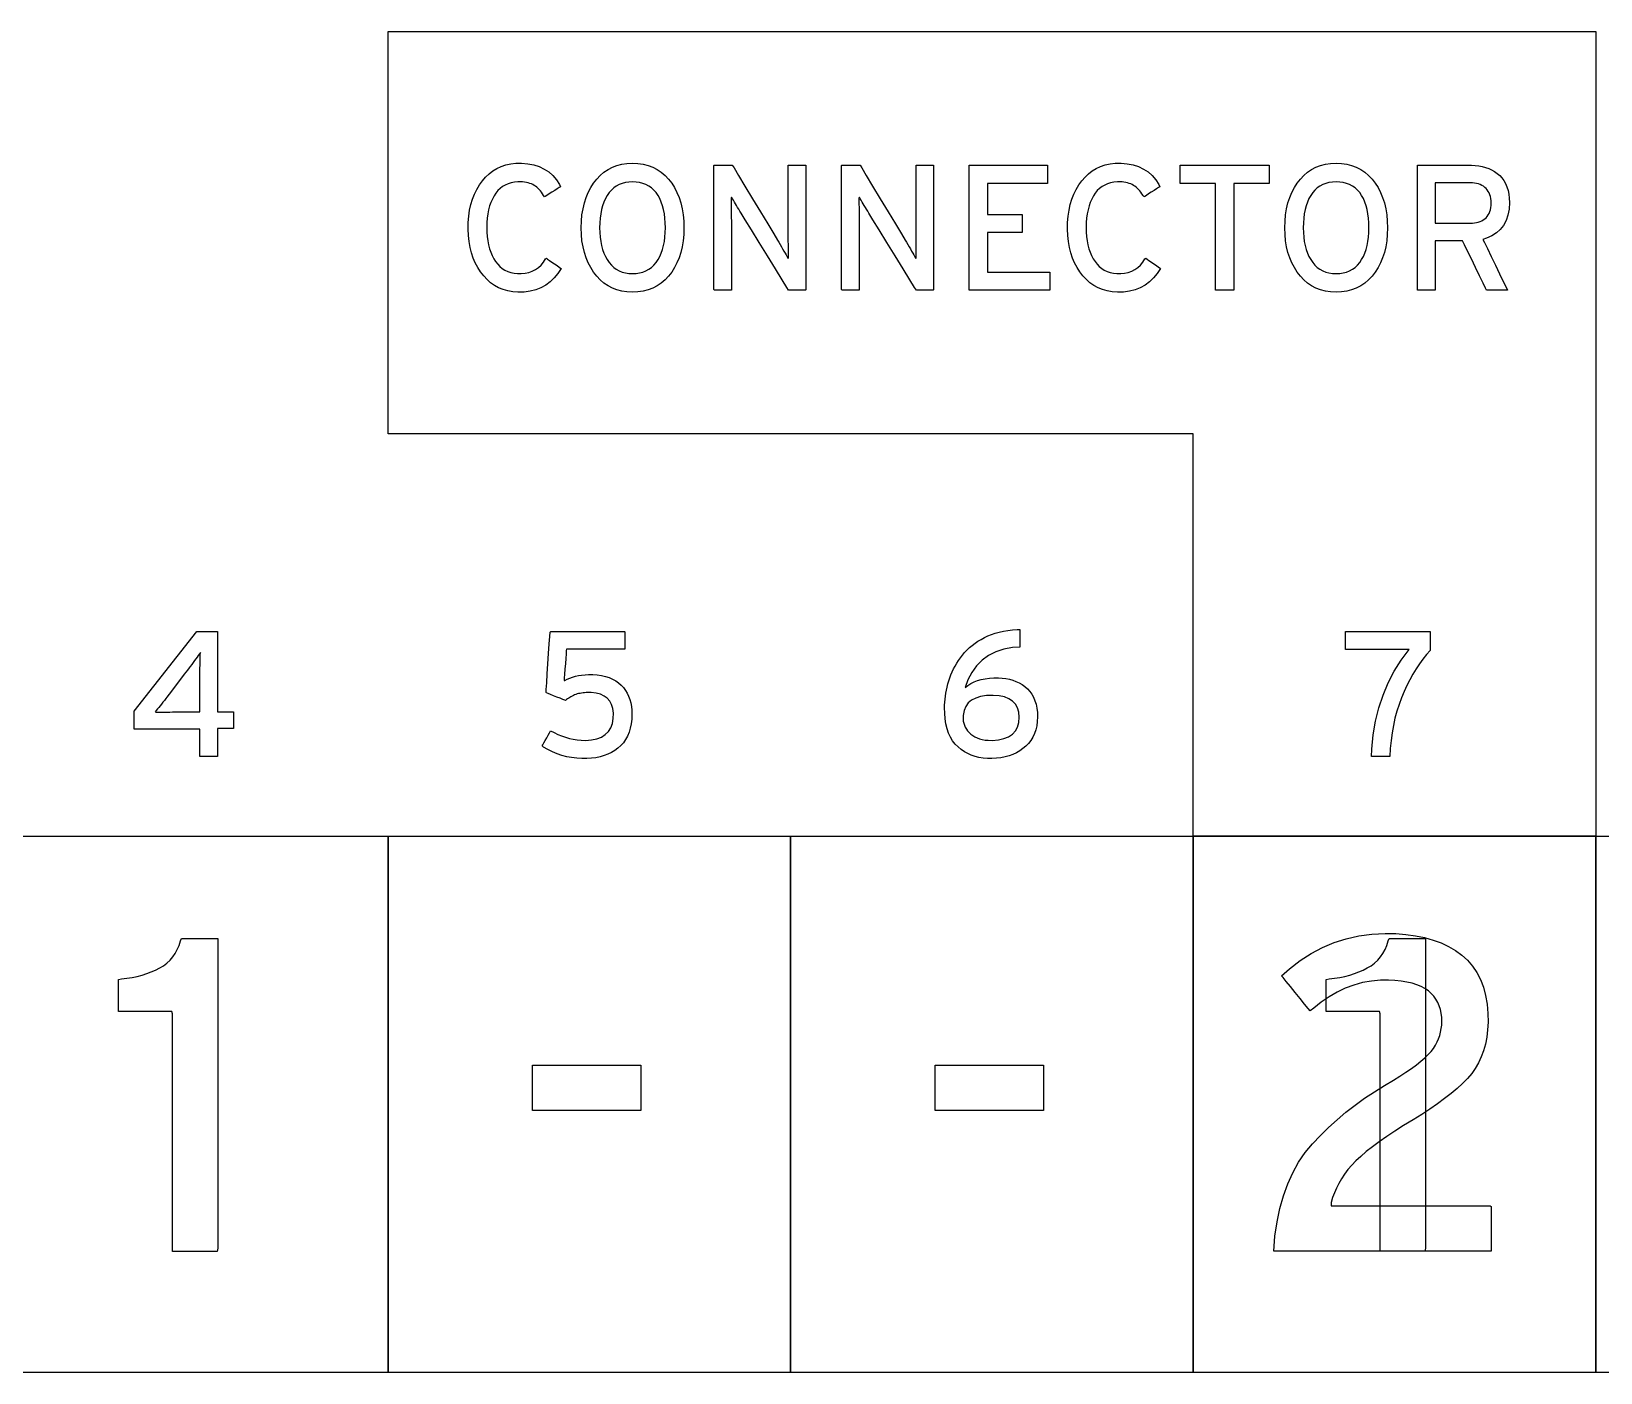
# Model space of a CAD drawing. Extents: x 1 to 47.7, y 0.2 to 35.
# Drawn here: x 4.643 to 7.932, y 30.5 to 33.312 of the extents above; entities that cross this region are included whole.
import ezdxf

# ---------------------------------------------------------------- set-up
doc = ezdxf.new("R2010")
doc.units = 0
doc.header["$MEASUREMENT"] = 0
for name, color, linetype in [('1_1__SCREW_TERMINAL_BLOCK_', 7, 'CONTINUOUS'), ('1_2__CONNECTORIZED_RELAY__', 7, 'CONTINUOUS'), ('7_0_____DWG', 7, 'CONTINUOUS')]:
    doc.layers.add(name, color=color, linetype=linetype)

msp = doc.modelspace()

# ---------------------------------------------------------------- linework, layer by layer
at = {"layer": '1_1__SCREW_TERMINAL_BLOCK_'}
msp.add_lwpolyline([(7.4693, 30.7544), (7.4693, 30.7736), (7.4693, 30.8248), (7.4693, 30.8981), (7.4693, 30.9838), (7.4693, 31.0718), (7.4693, 31.1525), (7.4693, 31.216), (7.4693, 31.2524), (7.4682, 31.2575), (7.46, 31.2575), (7.4458, 31.2575), (7.4277, 31.2575), (7.408, 31.2575), (7.3888, 31.2575), (7.3724, 31.2575), (7.3609, 31.2575), (7.3566, 31.2575), (7.3566, 31.2601), (7.3566, 31.2669), (7.3566, 31.2768), (7.3566, 31.2883), (7.3566, 31.3002), (7.3566, 31.3111), (7.3566, 31.3196), (7.3566, 31.3245), (7.3624, 31.3257), (7.3738, 31.327), (7.3849, 31.3287), (7.3955, 31.3309), (7.4057, 31.3336), (7.4155, 31.3367), (7.425, 31.3402), (7.434, 31.3441), (7.4426, 31.3486), (7.4506, 31.3533), (7.4579, 31.3587), (7.4644, 31.3648), (7.4702, 31.3716), (7.4753, 31.379), (7.4797, 31.3871), (7.4833, 31.3959), (7.4863, 31.4054), (7.4882, 31.4104), (7.4938, 31.4104), (7.5035, 31.4104), (7.5159, 31.4104), (7.5293, 31.4104), (7.5424, 31.4104), (7.5537, 31.4104), (7.5615, 31.4104), (7.5644, 31.4104), (7.5644, 31.3853), (7.5644, 31.3185), (7.5644, 31.2229), (7.5644, 31.1113), (7.5644, 30.9965), (7.5644, 30.8912), (7.5644, 30.8085), (7.5644, 30.7609), (7.5635, 30.7544), (7.5566, 30.7544), (7.5446, 30.7544), (7.5293, 30.7544), (7.5127, 30.7544), (7.4965, 30.7544), (7.4826, 30.7544), (7.4729, 30.7544)], close=True, dxfattribs=at)
at = {"layer": '1_2__CONNECTORIZED_RELAY__'}
msp.add_lwpolyline([(7.2464, 30.7546), (7.2491, 30.786), (7.2534, 30.8159), (7.2593, 30.8441), (7.2667, 30.8708), (7.2758, 30.8958), (7.2865, 30.9192), (7.2987, 30.941), (7.3126, 30.9613), (7.328, 30.9798), (7.3445, 30.9973), (7.3616, 31.0142), (7.3794, 31.0304), (7.3979, 31.0461), (7.4171, 31.061), (7.4369, 31.0754), (7.4575, 31.0891), (7.4787, 31.1022), (7.4972, 31.1131), (7.5109, 31.1216), (7.5235, 31.1298), (7.535, 31.1378), (7.5455, 31.1455), (7.5548, 31.1529), (7.563, 31.16), (7.5702, 31.1669), (7.5763, 31.1735), (7.5811, 31.18), (7.5852, 31.1866), (7.5888, 31.1933), (7.5918, 31.2002), (7.5943, 31.2071), (7.5962, 31.2142), (7.5976, 31.2214), (7.5985, 31.2287), (7.5988, 31.2362), (7.5986, 31.245), (7.5976, 31.2535), (7.5959, 31.2616), (7.5935, 31.2692), (7.5903, 31.2764), (7.5865, 31.2831), (7.5819, 31.2893), (7.5766, 31.2951), (7.5706, 31.3004), (7.5635, 31.3053), (7.5554, 31.3097), (7.5463, 31.3134), (7.5363, 31.3166), (7.5253, 31.3191), (7.5134, 31.321), (7.5005, 31.3223), (7.4867, 31.323), (7.4704, 31.3229), (7.4512, 31.3212), (7.4325, 31.3178), (7.4143, 31.3128), (7.3965, 31.3062), (7.3793, 31.2981), (7.3625, 31.2883), (7.3462, 31.2769), (7.3304, 31.2639), (7.3228, 31.2584), (7.3185, 31.2638), (7.3111, 31.2729), (7.3017, 31.2844), (7.2914, 31.297), (7.2813, 31.3095), (7.2725, 31.3203), (7.266, 31.3283), (7.2629, 31.3321), (7.2794, 31.347), (7.3016, 31.364), (7.3246, 31.3788), (7.3484, 31.3914), (7.3731, 31.4017), (7.3985, 31.4099), (7.4249, 31.4158), (7.452, 31.4196), (7.48, 31.4211), (7.5023, 31.4205), (7.5235, 31.4188), (7.5437, 31.416), (7.5626, 31.4121), (7.5805, 31.4071), (7.5972, 31.401), (7.6128, 31.3937), (7.6273, 31.3853), (7.6406, 31.3757), (7.6526, 31.3646), (7.6631, 31.3523), (7.6721, 31.3388), (7.6797, 31.3241), (7.6859, 31.3082), (7.6905, 31.2911), (7.6937, 31.2728), (7.6955, 31.2533), (7.6957, 31.2346), (7.6948, 31.2186), (7.6929, 31.2033), (7.6901, 31.1888), (7.6863, 31.175), (7.6815, 31.1619), (7.6757, 31.1496), (7.669, 31.138), (7.6614, 31.1272), (7.6524, 31.1169), (7.6422, 31.1065), (7.6308, 31.096), (7.6183, 31.0853), (7.6046, 31.0746), (7.5898, 31.0637), (7.5738, 31.0526), (7.5567, 31.0414), (7.5384, 31.0301), (7.5188, 31.0182), (7.5004, 31.0065), (7.4834, 30.9951), (7.4677, 30.9842), (7.4534, 30.9736), (7.4405, 30.9634), (7.429, 30.9535), (7.4188, 30.944), (7.41, 30.9349), (7.4021, 30.9256), (7.395, 30.9162), (7.3886, 30.9066), (7.3829, 30.8969), (7.3779, 30.8871), (7.3736, 30.8771), (7.37, 30.8669), (7.3672, 30.8567), (7.3671, 30.8497), (7.3866, 30.8497), (7.4244, 30.8497), (7.4744, 30.8497), (7.5308, 30.8497), (7.5874, 30.8497), (7.6385, 30.8497), (7.6779, 30.8497), (7.6998, 30.8497), (7.7023, 30.8486), (7.7023, 30.8418), (7.7023, 30.8302), (7.7023, 30.8155), (7.7023, 30.7994), (7.7023, 30.7836), (7.7023, 30.7698), (7.7023, 30.7596), (7.7023, 30.7548), (7.6922, 30.7546), (7.6537, 30.7546), (7.5942, 30.7546), (7.5216, 30.7546), (7.4441, 30.7546), (7.3697, 30.7546), (7.3066, 30.7546), (7.2628, 30.7546)], close=True, dxfattribs=at)
at = {"layer": '7_0_____DWG'}
for points in [[(7.0776, 32.4687), (5.39, 32.4687), (5.39, 33.3125), (7.9214, 33.3125), (7.9214, 31.625), (7.0776, 31.625), (7.0776, 32.4687)], [(6.6082, 32.7695), (6.6082, 33.0319), (6.772, 33.0319), (6.772, 32.9938), (6.6463, 32.9938), (6.6463, 32.9286), (6.7193, 32.9286), (6.7193, 32.8906), (6.6463, 32.8906), (6.6463, 32.8076), (6.7775, 32.8076), (6.7775, 32.7695), (6.6082, 32.7695)], [(7.1626, 32.9935), (7.1626, 32.7695), (7.1246, 32.7695), (7.1246, 32.9935), (7.0504, 32.9935), (7.0504, 33.0319), (7.2369, 33.0319), (7.2369, 32.9935), (7.1626, 32.9935)], [(5.0326, 31.8508), (5.0326, 31.7918), (4.9957, 31.7918), (4.9957, 31.8495), (4.8581, 31.8495), (4.8581, 31.887), (4.9891, 32.0542), (5.0326, 32.0542), (5.0326, 31.8854), (5.0663, 31.8854), (5.0663, 31.8508), (5.0326, 31.8508)], [(5.3901, 30.5), (4.5463, 30.5), (4.5463, 31.625), (5.3901, 31.625), (5.3901, 30.5)], [(6.2338, 30.5), (5.3901, 30.5), (5.3901, 31.625), (6.2338, 31.625), (6.2338, 30.5)], [(7.0776, 30.5), (6.2338, 30.5), (6.2338, 31.625), (7.0776, 31.625), (7.0776, 30.5)], [(7.9213, 30.5), (7.0776, 30.5), (7.0776, 31.625), (7.9213, 31.625), (7.9213, 30.5)], [(8.7651, 30.5), (7.9213, 30.5), (7.9213, 31.625), (8.7651, 31.625), (8.7651, 30.5)], [(5.6932, 31.0496), (5.6932, 31.1448), (5.9202, 31.1448), (5.9202, 31.0496), (5.6932, 31.0496)], [(6.537, 31.0498), (6.537, 31.1449), (6.7639, 31.1449), (6.7639, 31.0498), (6.537, 31.0498)]]:
    msp.add_lwpolyline(points, dxfattribs=at)
for points in [[(5.7529, 32.8155), (5.7461, 32.8048), (5.7384, 32.7954), (5.7299, 32.7873), (5.7206, 32.7805), (5.7104, 32.7749), (5.6995, 32.7706), (5.6878, 32.7676), (5.6752, 32.7658), (5.6624, 32.7654), (5.6514, 32.7663), (5.641, 32.7682), (5.6312, 32.7711), (5.6219, 32.7749), (5.6132, 32.7796), (5.605, 32.7854), (5.5975, 32.792), (5.5905, 32.7997), (5.5839, 32.8081), (5.578, 32.8171), (5.5729, 32.8268), (5.5685, 32.837), (5.5649, 32.848), (5.562, 32.8595), (5.5599, 32.8717), (5.5586, 32.8845), (5.5579, 32.898), (5.5582, 32.9117), (5.5593, 32.9248), (5.5611, 32.9373), (5.5637, 32.9492), (5.567, 32.9604), (5.5711, 32.971), (5.5759, 32.981), (5.5815, 32.9904), (5.5878, 32.9991), (5.5946, 33.007), (5.6019, 33.014), (5.6099, 33.02), (5.6183, 33.025), (5.6274, 33.0291), (5.637, 33.0323), (5.6472, 33.0345), (5.658, 33.0358), (5.6701, 33.036), (5.6833, 33.0349), (5.6957, 33.0325), (5.707, 33.0288), (5.7174, 33.0239), (5.7269, 33.0177), (5.7354, 33.0102), (5.7429, 33.0015), (5.7495, 32.9915), (5.7514, 32.9868), (5.7489, 32.9852), (5.7447, 32.9825), (5.7394, 32.9791), (5.7336, 32.9754), (5.728, 32.9718), (5.7232, 32.9686), (5.7197, 32.9664), (5.7182, 32.9654), (5.7162, 32.9685), (5.714, 32.9719), (5.7117, 32.9751), (5.7093, 32.9781), (5.7069, 32.9808), (5.7045, 32.9833), (5.7019, 32.9857), (5.6993, 32.9878), (5.6966, 32.9896), (5.6937, 32.9912), (5.6905, 32.9926), (5.6872, 32.9938), (5.6837, 32.9949), (5.6801, 32.9957), (5.6762, 32.9963), (5.6722, 32.9967), (5.668, 32.9969), (5.6624, 32.9969), (5.6551, 32.9962), (5.6483, 32.9949), (5.6419, 32.9929), (5.6359, 32.9903), (5.6303, 32.987), (5.6252, 32.9831), (5.6204, 32.9785), (5.6162, 32.9733), (5.6122, 32.9674), (5.6087, 32.9609), (5.6056, 32.9539), (5.603, 32.9465), (5.6009, 32.9385), (5.5992, 32.93), (5.5981, 32.921), (5.5973, 32.9115), (5.5971, 32.9015), (5.5973, 32.8915), (5.5979, 32.8821), (5.5991, 32.8731), (5.6007, 32.8646), (5.6027, 32.8567), (5.6053, 32.8492), (5.6083, 32.8422), (5.6117, 32.8357), (5.6156, 32.8297), (5.6199, 32.8241), (5.6245, 32.8192), (5.6296, 32.8151), (5.6351, 32.8116), (5.641, 32.8088), (5.6474, 32.8067), (5.6542, 32.8053), (5.6614, 32.8046), (5.6694, 32.8046), (5.6777, 32.8054), (5.6853, 32.8071), (5.6925, 32.8096), (5.6991, 32.8131), (5.7052, 32.8173), (5.7107, 32.8225), (5.7157, 32.8285), (5.7202, 32.8353), (5.722, 32.8369), (5.7246, 32.8351), (5.7287, 32.8322), (5.7337, 32.8287), (5.7391, 32.825), (5.7443, 32.8214), (5.7487, 32.8184), (5.7518, 32.8163)], [(6.0101, 32.9008), (6.0097, 32.8868), (6.0084, 32.8735), (6.0064, 32.8609), (6.0036, 32.849), (6, 32.8377), (5.9957, 32.8271), (5.9906, 32.8172), (5.9847, 32.8079), (5.9779, 32.7993), (5.9706, 32.7915), (5.9626, 32.7847), (5.954, 32.779), (5.9448, 32.7742), (5.9351, 32.7705), (5.9248, 32.7677), (5.9138, 32.766), (5.9023, 32.7653), (5.8909, 32.766), (5.8801, 32.7677), (5.8698, 32.7705), (5.8602, 32.7742), (5.8512, 32.779), (5.8427, 32.7847), (5.8349, 32.7915), (5.8277, 32.7993), (5.821, 32.8079), (5.8149, 32.8172), (5.8097, 32.8271), (5.8052, 32.8377), (5.8015, 32.849), (5.7987, 32.8609), (5.7966, 32.8735), (5.7953, 32.8868), (5.7949, 32.9008), (5.7953, 32.9148), (5.7966, 32.9281), (5.7987, 32.9407), (5.8015, 32.9527), (5.8052, 32.9641), (5.8097, 32.9748), (5.8149, 32.9848), (5.821, 32.9941), (5.8277, 33.0028), (5.8349, 33.0104), (5.8427, 33.0171), (5.8512, 33.0228), (5.8602, 33.0274), (5.8698, 33.0311), (5.8801, 33.0338), (5.8909, 33.0354), (5.9023, 33.0361), (5.9138, 33.0354), (5.9248, 33.0338), (5.9351, 33.0311), (5.9448, 33.0274), (5.954, 33.0228), (5.9626, 33.0171), (5.9706, 33.0104), (5.9779, 33.0028), (5.9847, 32.9941), (5.9906, 32.9848), (5.9957, 32.9748), (6, 32.9641), (6.0036, 32.9527), (6.0064, 32.9407), (6.0084, 32.9281), (6.0097, 32.9148)], [(6.2297, 32.7695), (6.226, 32.7755), (6.2161, 32.7915), (6.2019, 32.8146), (6.1853, 32.8417), (6.1679, 32.8699), (6.1518, 32.8961), (6.1386, 32.9175), (6.1303, 32.931), (6.1277, 32.9353), (6.1252, 32.9394), (6.1228, 32.9434), (6.1205, 32.9473), (6.1183, 32.951), (6.1161, 32.9547), (6.1141, 32.9582), (6.1121, 32.9616), (6.1102, 32.9649), (6.1094, 32.9628), (6.1094, 32.9565), (6.1094, 32.95), (6.1095, 32.9433), (6.1095, 32.9363), (6.1095, 32.9292), (6.1096, 32.9219), (6.1097, 32.9144), (6.1097, 32.9067), (6.1098, 32.9018), (6.1098, 32.8896), (6.1098, 32.8713), (6.1098, 32.8492), (6.1098, 32.8259), (6.1098, 32.8038), (6.1098, 32.7854), (6.1098, 32.7732), (6.1097, 32.7695), (6.108, 32.7695), (6.1042, 32.7695), (6.0988, 32.7695), (6.0926, 32.7695), (6.0863, 32.7695), (6.0806, 32.7695), (6.076, 32.7695), (6.0733, 32.7695), (6.0728, 32.7713), (6.0728, 32.7883), (6.0728, 32.8193), (6.0728, 32.8594), (6.0728, 32.9039), (6.0728, 32.9481), (6.0728, 32.9872), (6.0728, 33.0164), (6.0728, 33.0311), (6.0735, 33.0319), (6.0767, 33.0319), (6.0818, 33.0319), (6.088, 33.0319), (6.0946, 33.0319), (6.101, 33.0319), (6.1064, 33.0319), (6.1102, 33.0319), (6.1116, 33.0319), (6.1152, 33.0261), (6.1246, 33.0105), (6.1381, 32.988), (6.154, 32.9616), (6.1706, 32.9342), (6.186, 32.9087), (6.1985, 32.8879), (6.2064, 32.8748), (6.2091, 32.8703), (6.2119, 32.8654), (6.2146, 32.8607), (6.2172, 32.8562), (6.2197, 32.8518), (6.2221, 32.8476), (6.2244, 32.8436), (6.2265, 32.8398), (6.2285, 32.8361), (6.2293, 32.8382), (6.2292, 32.8447), (6.2292, 32.8514), (6.2291, 32.8582), (6.2291, 32.8653), (6.229, 32.8725), (6.229, 32.88), (6.229, 32.8876), (6.229, 32.8953), (6.229, 32.9002), (6.229, 32.9123), (6.229, 32.9306), (6.229, 32.9526), (6.229, 32.9758), (6.229, 32.9978), (6.229, 33.0161), (6.229, 33.0282), (6.229, 33.0319), (6.2307, 33.0319), (6.2346, 33.0319), (6.2399, 33.0319), (6.2461, 33.0319), (6.2524, 33.0319), (6.2582, 33.0319), (6.2628, 33.0319), (6.2655, 33.0319), (6.2659, 33.0301), (6.2659, 33.0131), (6.2659, 32.9821), (6.2659, 32.942), (6.2659, 32.8975), (6.2659, 32.8533), (6.2659, 32.8142), (6.2659, 32.785), (6.2659, 32.7703), (6.2653, 32.7695), (6.2623, 32.7695), (6.2576, 32.7695), (6.2518, 32.7695), (6.2456, 32.7695), (6.2396, 32.7695), (6.2346, 32.7695), (6.231, 32.7695)], [(6.4974, 32.7695), (6.4937, 32.7755), (6.4838, 32.7915), (6.4696, 32.8146), (6.453, 32.8417), (6.4356, 32.8699), (6.4195, 32.8961), (6.4063, 32.9175), (6.398, 32.931), (6.3954, 32.9353), (6.3929, 32.9394), (6.3905, 32.9434), (6.3882, 32.9473), (6.386, 32.951), (6.3838, 32.9547), (6.3818, 32.9582), (6.3798, 32.9616), (6.3779, 32.9649), (6.3771, 32.9628), (6.3771, 32.9565), (6.3771, 32.95), (6.3772, 32.9433), (6.3772, 32.9363), (6.3772, 32.9292), (6.3773, 32.9219), (6.3774, 32.9144), (6.3774, 32.9067), (6.3775, 32.9018), (6.3775, 32.8896), (6.3775, 32.8713), (6.3775, 32.8492), (6.3775, 32.8259), (6.3775, 32.8038), (6.3775, 32.7854), (6.3775, 32.7732), (6.3774, 32.7695), (6.3757, 32.7695), (6.3719, 32.7695), (6.3665, 32.7695), (6.3603, 32.7695), (6.354, 32.7695), (6.3483, 32.7695), (6.3437, 32.7695), (6.341, 32.7695), (6.3405, 32.7713), (6.3405, 32.7883), (6.3405, 32.8193), (6.3405, 32.8594), (6.3405, 32.9039), (6.3405, 32.9481), (6.3405, 32.9872), (6.3405, 33.0164), (6.3405, 33.0311), (6.3412, 33.0319), (6.3444, 33.0319), (6.3495, 33.0319), (6.3557, 33.0319), (6.3623, 33.0319), (6.3687, 33.0319), (6.3741, 33.0319), (6.3779, 33.0319), (6.3793, 33.0319), (6.3829, 33.0261), (6.3923, 33.0105), (6.4058, 32.988), (6.4217, 32.9616), (6.4383, 32.9342), (6.4537, 32.9087), (6.4662, 32.8879), (6.4741, 32.8748), (6.4768, 32.8703), (6.4796, 32.8654), (6.4823, 32.8607), (6.4849, 32.8562), (6.4874, 32.8518), (6.4898, 32.8476), (6.4921, 32.8436), (6.4942, 32.8398), (6.4962, 32.8361), (6.497, 32.8382), (6.4969, 32.8447), (6.4969, 32.8514), (6.4968, 32.8582), (6.4968, 32.8653), (6.4967, 32.8725), (6.4967, 32.88), (6.4967, 32.8876), (6.4967, 32.8953), (6.4967, 32.9002), (6.4967, 32.9123), (6.4967, 32.9306), (6.4967, 32.9526), (6.4967, 32.9758), (6.4967, 32.9978), (6.4967, 33.0161), (6.4967, 33.0282), (6.4967, 33.0319), (6.4984, 33.0319), (6.5023, 33.0319), (6.5076, 33.0319), (6.5138, 33.0319), (6.5201, 33.0319), (6.5259, 33.0319), (6.5305, 33.0319), (6.5332, 33.0319), (6.5336, 33.0301), (6.5336, 33.0131), (6.5336, 32.9821), (6.5336, 32.942), (6.5336, 32.8975), (6.5336, 32.8533), (6.5336, 32.8142), (6.5336, 32.785), (6.5336, 32.7703), (6.533, 32.7695), (6.53, 32.7695), (6.5253, 32.7695), (6.5195, 32.7695), (6.5133, 32.7695), (6.5073, 32.7695), (6.5023, 32.7695), (6.4987, 32.7695)], [(7.0092, 32.8155), (7.0023, 32.8048), (6.9947, 32.7954), (6.9862, 32.7873), (6.9769, 32.7805), (6.9667, 32.7749), (6.9558, 32.7706), (6.944, 32.7676), (6.9315, 32.7658), (6.9187, 32.7654), (6.9077, 32.7663), (6.8973, 32.7682), (6.8875, 32.7711), (6.8782, 32.7749), (6.8695, 32.7796), (6.8613, 32.7854), (6.8537, 32.792), (6.8467, 32.7997), (6.8402, 32.8081), (6.8343, 32.8171), (6.8292, 32.8268), (6.8248, 32.837), (6.8212, 32.848), (6.8183, 32.8595), (6.8162, 32.8717), (6.8148, 32.8845), (6.8142, 32.898), (6.8145, 32.9117), (6.8156, 32.9248), (6.8174, 32.9373), (6.8199, 32.9492), (6.8233, 32.9604), (6.8273, 32.971), (6.8322, 32.981), (6.8378, 32.9904), (6.8441, 32.9991), (6.8509, 33.007), (6.8582, 33.014), (6.8661, 33.02), (6.8746, 33.025), (6.8837, 33.0291), (6.8933, 33.0323), (6.9035, 33.0345), (6.9142, 33.0358), (6.9264, 33.036), (6.9396, 33.0349), (6.9519, 33.0325), (6.9633, 33.0288), (6.9737, 33.0239), (6.9832, 33.0177), (6.9917, 33.0102), (6.9992, 33.0015), (7.0058, 32.9915), (7.0077, 32.9868), (7.0052, 32.9852), (7.001, 32.9825), (6.9957, 32.9791), (6.9899, 32.9754), (6.9843, 32.9718), (6.9795, 32.9686), (6.976, 32.9664), (6.9744, 32.9654), (6.9725, 32.9685), (6.9703, 32.9719), (6.968, 32.9751), (6.9656, 32.9781), (6.9632, 32.9808), (6.9607, 32.9833), (6.9582, 32.9857), (6.9556, 32.9878), (6.9529, 32.9896), (6.95, 32.9912), (6.9468, 32.9926), (6.9435, 32.9938), (6.94, 32.9949), (6.9364, 32.9957), (6.9325, 32.9963), (6.9285, 32.9967), (6.9243, 32.9969), (6.9187, 32.9969), (6.9114, 32.9962), (6.9046, 32.9949), (6.8982, 32.9929), (6.8922, 32.9903), (6.8866, 32.987), (6.8815, 32.9831), (6.8767, 32.9785), (6.8724, 32.9733), (6.8685, 32.9674), (6.865, 32.9609), (6.8619, 32.9539), (6.8593, 32.9465), (6.8572, 32.9385), (6.8555, 32.93), (6.8543, 32.921), (6.8536, 32.9115), (6.8533, 32.9015), (6.8535, 32.8915), (6.8542, 32.8821), (6.8553, 32.8731), (6.8569, 32.8646), (6.859, 32.8567), (6.8615, 32.8492), (6.8645, 32.8422), (6.868, 32.8357), (6.8719, 32.8297), (6.8761, 32.8241), (6.8808, 32.8192), (6.8859, 32.8151), (6.8914, 32.8116), (6.8973, 32.8088), (6.9037, 32.8067), (6.9105, 32.8053), (6.9177, 32.8046), (6.9257, 32.8046), (6.9339, 32.8054), (6.9416, 32.8071), (6.9488, 32.8096), (6.9554, 32.8131), (6.9615, 32.8173), (6.967, 32.8225), (6.972, 32.8285), (6.9765, 32.8353), (6.9782, 32.8369), (6.9809, 32.8351), (6.985, 32.8322), (6.99, 32.8287), (6.9954, 32.825), (7.0006, 32.8214), (7.005, 32.8184), (7.0081, 32.8163)], [(7.4849, 32.9008), (7.4844, 32.8868), (7.4832, 32.8735), (7.4811, 32.8609), (7.4783, 32.849), (7.4748, 32.8377), (7.4704, 32.8271), (7.4653, 32.8172), (7.4594, 32.8079), (7.4527, 32.7993), (7.4453, 32.7915), (7.4373, 32.7847), (7.4287, 32.779), (7.4196, 32.7742), (7.4098, 32.7705), (7.3995, 32.7677), (7.3886, 32.766), (7.3771, 32.7653), (7.3656, 32.766), (7.3548, 32.7677), (7.3446, 32.7705), (7.3349, 32.7742), (7.3259, 32.779), (7.3175, 32.7847), (7.3096, 32.7915), (7.3024, 32.7993), (7.2957, 32.8079), (7.2897, 32.8172), (7.2844, 32.8271), (7.2799, 32.8377), (7.2763, 32.849), (7.2734, 32.8609), (7.2713, 32.8735), (7.2701, 32.8868), (7.2696, 32.9008), (7.2701, 32.9148), (7.2713, 32.9281), (7.2734, 32.9407), (7.2763, 32.9527), (7.2799, 32.9641), (7.2844, 32.9748), (7.2897, 32.9848), (7.2957, 32.9941), (7.3024, 33.0028), (7.3096, 33.0104), (7.3175, 33.0171), (7.3259, 33.0228), (7.3349, 33.0274), (7.3446, 33.0311), (7.3548, 33.0338), (7.3656, 33.0354), (7.3771, 33.0361), (7.3886, 33.0354), (7.3995, 33.0338), (7.4098, 33.0311), (7.4196, 33.0274), (7.4287, 33.0228), (7.4373, 33.0171), (7.4453, 33.0104), (7.4527, 33.0028), (7.4594, 32.9941), (7.4653, 32.9848), (7.4704, 32.9748), (7.4748, 32.9641), (7.4783, 32.9527), (7.4811, 32.9407), (7.4832, 32.9281), (7.4844, 32.9148)], [(7.7407, 32.9534), (7.7397, 32.9395), (7.7373, 32.9269), (7.7334, 32.9156), (7.7281, 32.9057), (7.7214, 32.897), (7.7132, 32.8897), (7.7036, 32.8837), (7.6925, 32.879), (7.685, 32.8762), (7.6882, 32.8696), (7.6942, 32.857), (7.7022, 32.8406), (7.7111, 32.8223), (7.7199, 32.804), (7.7277, 32.7879), (7.7336, 32.7758), (7.7365, 32.7698), (7.7357, 32.7695), (7.732, 32.7695), (7.7262, 32.7695), (7.7191, 32.7695), (7.7115, 32.7695), (7.7042, 32.7695), (7.6981, 32.7695), (7.694, 32.7695), (7.6926, 32.7695), (7.6904, 32.7741), (7.6852, 32.7848), (7.6779, 32.7999), (7.6695, 32.8173), (7.6608, 32.8352), (7.6528, 32.8516), (7.6466, 32.8646), (7.6429, 32.8722), (7.6418, 32.8733), (7.638, 32.8733), (7.631, 32.8733), (7.6221, 32.8733), (7.6122, 32.8733), (7.6025, 32.8733), (7.594, 32.8733), (7.5878, 32.8733), (7.5849, 32.8733), (7.5849, 32.8707), (7.5849, 32.8615), (7.5849, 32.8474), (7.5849, 32.8304), (7.5849, 32.8124), (7.5849, 32.7955), (7.5849, 32.7814), (7.5849, 32.7721), (7.5848, 32.7695), (7.5829, 32.7695), (7.5789, 32.7695), (7.5734, 32.7695), (7.5671, 32.7695), (7.5607, 32.7695), (7.5549, 32.7695), (7.5504, 32.7695), (7.5478, 32.7695), (7.5475, 32.7725), (7.5475, 32.7917), (7.5475, 32.8244), (7.5475, 32.8659), (7.5475, 32.911), (7.5475, 32.9551), (7.5475, 32.9932), (7.5475, 33.0204), (7.5475, 33.0318), (7.551, 33.0319), (7.5615, 33.0319), (7.577, 33.0319), (7.5954, 33.0319), (7.6146, 33.0319), (7.6327, 33.0319), (7.6474, 33.0319), (7.6568, 33.0319), (7.6612, 33.0319), (7.6689, 33.0315), (7.6764, 33.0306), (7.6835, 33.0292), (7.6904, 33.0273), (7.697, 33.0249), (7.7032, 33.022), (7.7091, 33.0186), (7.7148, 33.0147), (7.7201, 33.0103), (7.7249, 33.0052), (7.729, 32.9995), (7.7325, 32.9933), (7.7354, 32.9865), (7.7376, 32.9791), (7.7393, 32.9711), (7.7403, 32.9626)], [(5.9714, 32.9008), (5.9711, 32.9111), (5.9704, 32.9209), (5.9692, 32.9301), (5.9675, 32.9388), (5.9653, 32.947), (5.9627, 32.9547), (5.9596, 32.9618), (5.956, 32.9683), (5.9518, 32.9743), (5.9473, 32.9795), (5.9422, 32.9841), (5.9367, 32.9879), (5.9307, 32.9911), (5.9243, 32.9936), (5.9174, 32.9954), (5.9101, 32.9965), (5.9023, 32.9969), (5.8947, 32.9965), (5.8875, 32.9954), (5.8807, 32.9936), (5.8744, 32.9911), (5.8685, 32.9879), (5.8631, 32.9841), (5.8581, 32.9795), (5.8535, 32.9743), (5.8494, 32.9683), (5.8457, 32.9618), (5.8425, 32.9547), (5.8398, 32.947), (5.8376, 32.9388), (5.8358, 32.9301), (5.8346, 32.9209), (5.8339, 32.9111), (5.8336, 32.9008), (5.8339, 32.8906), (5.8346, 32.8809), (5.8358, 32.8718), (5.8376, 32.8632), (5.8398, 32.8551), (5.8425, 32.8475), (5.8457, 32.8405), (5.8494, 32.8339), (5.8535, 32.8279), (5.8581, 32.8224), (5.8631, 32.8176), (5.8685, 32.8136), (5.8744, 32.8103), (5.8807, 32.8077), (5.8875, 32.8059), (5.8947, 32.8048), (5.9023, 32.8045), (5.9101, 32.8048), (5.9174, 32.8059), (5.9243, 32.8077), (5.9307, 32.8103), (5.9367, 32.8136), (5.9422, 32.8176), (5.9473, 32.8224), (5.9518, 32.8279), (5.956, 32.8339), (5.9596, 32.8405), (5.9627, 32.8475), (5.9653, 32.8551), (5.9675, 32.8632), (5.9692, 32.8718), (5.9704, 32.8809), (5.9711, 32.8906)], [(7.4461, 32.9008), (7.4459, 32.9111), (7.4451, 32.9209), (7.4439, 32.9301), (7.4422, 32.9388), (7.4401, 32.947), (7.4374, 32.9547), (7.4343, 32.9618), (7.4307, 32.9683), (7.4266, 32.9743), (7.422, 32.9795), (7.4169, 32.9841), (7.4114, 32.9879), (7.4055, 32.9911), (7.3991, 32.9936), (7.3922, 32.9954), (7.3848, 32.9965), (7.3771, 32.9969), (7.3694, 32.9965), (7.3622, 32.9954), (7.3555, 32.9936), (7.3491, 32.9911), (7.3433, 32.9879), (7.3378, 32.9841), (7.3328, 32.9795), (7.3282, 32.9743), (7.3241, 32.9683), (7.3204, 32.9618), (7.3172, 32.9547), (7.3145, 32.947), (7.3123, 32.9388), (7.3106, 32.9301), (7.3093, 32.9209), (7.3086, 32.9111), (7.3084, 32.9008), (7.3086, 32.8906), (7.3093, 32.8809), (7.3106, 32.8718), (7.3123, 32.8632), (7.3145, 32.8551), (7.3172, 32.8475), (7.3204, 32.8405), (7.3241, 32.8339), (7.3282, 32.8279), (7.3328, 32.8224), (7.3378, 32.8176), (7.3433, 32.8136), (7.3491, 32.8103), (7.3555, 32.8077), (7.3622, 32.8059), (7.3694, 32.8048), (7.3771, 32.8045), (7.3848, 32.8048), (7.3922, 32.8059), (7.3991, 32.8077), (7.4055, 32.8103), (7.4114, 32.8136), (7.4169, 32.8176), (7.422, 32.8224), (7.4266, 32.8279), (7.4307, 32.8339), (7.4343, 32.8405), (7.4374, 32.8475), (7.4401, 32.8551), (7.4422, 32.8632), (7.4439, 32.8718), (7.4451, 32.8809), (7.4459, 32.8906)], [(7.7023, 32.9523), (7.702, 32.9572), (7.7015, 32.9618), (7.7006, 32.966), (7.6994, 32.97), (7.698, 32.9736), (7.6962, 32.977), (7.6941, 32.9801), (7.6917, 32.9828), (7.689, 32.9854), (7.686, 32.9876), (7.6827, 32.9896), (7.6793, 32.9913), (7.6755, 32.9926), (7.6716, 32.9937), (7.6674, 32.9944), (7.663, 32.9948), (7.6589, 32.9949), (7.6553, 32.9949), (7.6471, 32.9949), (7.6358, 32.9949), (7.6229, 32.9949), (7.6099, 32.9949), (7.5983, 32.9949), (7.5895, 32.9949), (7.5851, 32.9949), (7.5849, 32.9932), (7.5849, 32.9858), (7.5849, 32.9742), (7.5849, 32.9601), (7.5849, 32.9451), (7.5849, 32.931), (7.5849, 32.9194), (7.5849, 32.912), (7.5851, 32.9103), (7.5895, 32.9103), (7.5983, 32.9103), (7.6099, 32.9103), (7.6229, 32.9103), (7.6358, 32.9103), (7.6471, 32.9103), (7.6553, 32.9103), (7.6589, 32.9103), (7.6629, 32.9104), (7.6673, 32.9108), (7.6714, 32.9115), (7.6753, 32.9125), (7.679, 32.9138), (7.6824, 32.9153), (7.6856, 32.9172), (7.6886, 32.9194), (7.6914, 32.9218), (7.6938, 32.9246), (7.696, 32.9276), (7.6978, 32.9309), (7.6994, 32.9346), (7.7006, 32.9386), (7.7015, 32.9429), (7.702, 32.9474)], [(5.9013, 31.8809), (5.9009, 31.8704), (5.8997, 31.8605), (5.8979, 31.8513), (5.8953, 31.8427), (5.8921, 31.8347), (5.8881, 31.8274), (5.8835, 31.8207), (5.8781, 31.8147), (5.872, 31.8093), (5.8655, 31.8045), (5.8585, 31.8004), (5.851, 31.7968), (5.843, 31.7938), (5.8346, 31.7914), (5.8258, 31.7895), (5.8165, 31.7883), (5.8067, 31.7877), (5.7962, 31.7877), (5.7855, 31.7883), (5.7749, 31.7896), (5.7645, 31.7916), (5.7544, 31.7943), (5.7444, 31.7976), (5.7346, 31.8016), (5.725, 31.8063), (5.7156, 31.8116), (5.7128, 31.8141), (5.7142, 31.8166), (5.7165, 31.8207), (5.7194, 31.8258), (5.7226, 31.8313), (5.7256, 31.8367), (5.7283, 31.8413), (5.7301, 31.8446), (5.7309, 31.846), (5.738, 31.8422), (5.7459, 31.8383), (5.7539, 31.835), (5.762, 31.8322), (5.7701, 31.8299), (5.7783, 31.828), (5.7865, 31.8267), (5.7948, 31.8259), (5.8037, 31.8257), (5.8164, 31.8267), (5.8276, 31.829), (5.8372, 31.8327), (5.8453, 31.8378), (5.8518, 31.8441), (5.8568, 31.8519), (5.8602, 31.8609), (5.8621, 31.8714), (5.8624, 31.8826), (5.8611, 31.8923), (5.8585, 31.9007), (5.8546, 31.908), (5.8494, 31.914), (5.843, 31.9188), (5.8353, 31.9224), (5.8263, 31.9248), (5.816, 31.9259), (5.809, 31.926), (5.8055, 31.9259), (5.8021, 31.9257), (5.7988, 31.9254), (5.7956, 31.925), (5.7925, 31.9244), (5.7895, 31.9238), (5.7867, 31.9231), (5.7839, 31.9222), (5.7812, 31.9212), (5.7786, 31.92), (5.776, 31.9188), (5.7735, 31.9174), (5.7711, 31.916), (5.7687, 31.9145), (5.7663, 31.913), (5.764, 31.9113), (5.7618, 31.9095), (5.7603, 31.9101), (5.7564, 31.9117), (5.7508, 31.914), (5.7442, 31.9167), (5.7372, 31.9195), (5.7308, 31.9221), (5.7255, 31.9243), (5.7221, 31.9257), (5.7212, 31.9263), (5.7216, 31.9328), (5.7226, 31.9465), (5.7238, 31.9652), (5.7253, 31.9865), (5.7267, 32.0082), (5.7281, 32.0279), (5.7291, 32.0436), (5.7298, 32.0527), (5.731, 32.0542), (5.7412, 32.0542), (5.7595, 32.0542), (5.7832, 32.0542), (5.8095, 32.0542), (5.8356, 32.0542), (5.8588, 32.0542), (5.8764, 32.0542), (5.8854, 32.0542), (5.8861, 32.0536), (5.8861, 32.0507), (5.8861, 32.046), (5.8861, 32.0401), (5.8861, 32.0338), (5.8861, 32.0276), (5.8861, 32.0223), (5.8861, 32.0185), (5.8861, 32.0169), (5.8826, 32.0169), (5.8715, 32.0169), (5.8551, 32.0169), (5.8354, 32.0169), (5.8146, 32.0169), (5.7949, 32.0169), (5.7785, 32.0169), (5.7674, 32.0169), (5.7639, 32.0168), (5.7637, 32.0139), (5.7632, 32.0072), (5.7625, 31.9977), (5.7617, 31.9867), (5.7608, 31.9754), (5.76, 31.9649), (5.7594, 31.9565), (5.759, 31.9513), (5.7605, 31.9512), (5.7656, 31.9539), (5.771, 31.9563), (5.7767, 31.9583), (5.7828, 31.9601), (5.7892, 31.9615), (5.7959, 31.9625), (5.803, 31.9633), (5.8104, 31.9637), (5.8193, 31.9636), (5.8287, 31.9629), (5.8375, 31.9616), (5.8458, 31.9597), (5.8535, 31.9573), (5.8606, 31.9543), (5.8672, 31.9506), (5.8731, 31.9464), (5.8785, 31.9417), (5.8833, 31.9364), (5.8875, 31.9307), (5.8912, 31.9247), (5.8943, 31.9183), (5.8968, 31.9115), (5.8988, 31.9044), (5.9002, 31.8969), (5.901, 31.8891)], [(6.7515, 31.875), (6.7509, 31.8655), (6.7497, 31.8564), (6.7477, 31.848), (6.7451, 31.84), (6.7417, 31.8326), (6.7376, 31.8258), (6.7327, 31.8195), (6.7272, 31.8138), (6.7209, 31.8085), (6.7142, 31.8038), (6.7071, 31.7997), (6.6996, 31.7962), (6.6916, 31.7933), (6.6833, 31.791), (6.6745, 31.7893), (6.6653, 31.7882), (6.6557, 31.7877), (6.6463, 31.7877), (6.6373, 31.7885), (6.6287, 31.7899), (6.6205, 31.7919), (6.6126, 31.7946), (6.6051, 31.798), (6.598, 31.802), (6.5912, 31.8067), (6.5848, 31.8121), (6.5788, 31.8181), (6.5735, 31.8249), (6.5689, 31.8326), (6.565, 31.841), (6.5619, 31.8503), (6.5595, 31.8603), (6.5578, 31.8712), (6.5568, 31.8828), (6.5565, 31.8937), (6.5567, 31.8998), (6.557, 31.9059), (6.5576, 31.9121), (6.5584, 31.9184), (6.5594, 31.9247), (6.5606, 31.9311), (6.562, 31.9376), (6.5637, 31.9441), (6.5655, 31.9505), (6.5676, 31.9569), (6.57, 31.9632), (6.5726, 31.9694), (6.5755, 31.9755), (6.5786, 31.9815), (6.582, 31.9875), (6.5857, 31.9933), (6.5896, 31.9991), (6.5939, 32.0047), (6.5986, 32.0101), (6.6036, 32.0153), (6.6089, 32.0202), (6.6145, 32.0249), (6.6204, 32.0294), (6.6266, 32.0336), (6.6331, 32.0376), (6.6399, 32.0414), (6.6471, 32.0449), (6.6547, 32.0479), (6.6627, 32.0506), (6.6711, 32.0529), (6.6799, 32.0548), (6.689, 32.0563), (6.6986, 32.0574), (6.7086, 32.0582), (6.7141, 32.0581), (6.7141, 32.0556), (6.7141, 32.0512), (6.7141, 32.0455), (6.7141, 32.0392), (6.7141, 32.033), (6.7141, 32.0275), (6.7141, 32.0235), (6.7141, 32.0215), (6.6989, 32.0202), (6.6805, 32.0168), (6.6638, 32.0113), (6.6488, 32.0037), (6.6354, 31.9941), (6.6238, 31.9823), (6.6137, 31.9684), (6.6054, 31.9525), (6.5996, 31.9363), (6.6053, 31.9408), (6.6116, 31.9448), (6.6184, 31.9482), (6.6257, 31.951), (6.6335, 31.9533), (6.6418, 31.9551), (6.6507, 31.9562), (6.6601, 31.9569), (6.6693, 31.9569), (6.6773, 31.9565), (6.685, 31.9555), (6.6924, 31.954), (6.6995, 31.9519), (6.7062, 31.9494), (6.7127, 31.9463), (6.7189, 31.9427), (6.7247, 31.9386), (6.7302, 31.9338), (6.735, 31.9285), (6.7392, 31.9226), (6.7428, 31.9161), (6.7458, 31.909), (6.7482, 31.9014), (6.7499, 31.8932), (6.751, 31.8844)], [(7.5744, 32.0145), (7.5667, 32.0055), (7.5592, 31.996), (7.552, 31.986), (7.545, 31.9755), (7.5383, 31.9644), (7.5319, 31.9529), (7.5258, 31.9408), (7.5199, 31.9281), (7.5142, 31.915), (7.5091, 31.9012), (7.5046, 31.887), (7.5006, 31.8723), (7.4973, 31.8572), (7.4945, 31.8415), (7.4923, 31.8254), (7.4907, 31.8089), (7.4897, 31.7918), (7.4883, 31.7918), (7.4844, 31.7918), (7.4788, 31.7918), (7.4722, 31.7918), (7.4655, 31.7918), (7.4593, 31.7918), (7.4545, 31.7918), (7.4517, 31.7918), (7.4521, 31.8073), (7.4552, 31.8373), (7.4601, 31.8662), (7.467, 31.894), (7.4758, 31.9207), (7.4865, 31.9462), (7.4991, 31.9706), (7.5136, 31.9939), (7.5301, 32.0161), (7.525, 32.0161), (7.5114, 32.0161), (7.492, 32.0161), (7.4693, 32.0161), (7.446, 32.0161), (7.4246, 32.0161), (7.4078, 32.0161), (7.3982, 32.0161), (7.3968, 32.0165), (7.3968, 32.0193), (7.3968, 32.0241), (7.3968, 32.0302), (7.3968, 32.0369), (7.3968, 32.0433), (7.3968, 32.0489), (7.3968, 32.0528), (7.3968, 32.0542), (7.4036, 32.0542), (7.4217, 32.0542), (7.4476, 32.0542), (7.4778, 32.0542), (7.5089, 32.0542), (7.5374, 32.0542), (7.5598, 32.0542), (7.5726, 32.0542), (7.5744, 32.0538), (7.5744, 32.0509), (7.5744, 32.0459), (7.5744, 32.0396), (7.5744, 32.0326), (7.5744, 32.0258), (7.5744, 32.02), (7.5744, 32.016)], [(4.9968, 32.0101), (4.9946, 32.007), (4.9923, 32.0038), (4.9899, 32.0004), (4.9873, 31.9968), (4.9845, 31.9931), (4.9816, 31.9891), (4.9785, 31.985), (4.9753, 31.9808), (4.9732, 31.978), (4.9694, 31.973), (4.963, 31.9645), (4.955, 31.9539), (4.9463, 31.9425), (4.938, 31.9316), (4.931, 31.9224), (4.9264, 31.9162), (4.9245, 31.9137), (4.9214, 31.9096), (4.9183, 31.9057), (4.9153, 31.9019), (4.9124, 31.8984), (4.9096, 31.895), (4.9069, 31.8917), (4.9043, 31.8887), (4.9017, 31.8858), (4.904, 31.885), (4.9083, 31.885), (4.9128, 31.885), (4.9175, 31.8851), (4.9224, 31.8851), (4.9274, 31.8852), (4.9326, 31.8852), (4.938, 31.8853), (4.9422, 31.8854), (4.9453, 31.8854), (4.9517, 31.8854), (4.9601, 31.8854), (4.9695, 31.8854), (4.9789, 31.8854), (4.987, 31.8854), (4.993, 31.8854), (4.9957, 31.8854), (4.9957, 31.8876), (4.9957, 31.8949), (4.9957, 31.9058), (4.9957, 31.9188), (4.9957, 31.9324), (4.9957, 31.945), (4.9957, 31.955), (4.9957, 31.961), (4.9957, 31.9648), (4.9958, 31.9713), (4.9959, 31.9775), (4.996, 31.9835), (4.9962, 31.9893), (4.9963, 31.9948), (4.9964, 32.0001), (4.9966, 32.0052)], [(6.713, 31.8743), (6.712, 31.8849), (6.7093, 31.894), (6.705, 31.9018), (6.6989, 31.9082), (6.6912, 31.9132), (6.6819, 31.9169), (6.6708, 31.9191), (6.6581, 31.92), (6.6444, 31.9196), (6.6322, 31.9178), (6.6218, 31.9146), (6.6131, 31.9101), (6.6061, 31.9042), (6.6009, 31.8969), (6.5973, 31.8882), (6.5955, 31.8782), (6.5953, 31.8709), (6.5958, 31.8663), (6.5968, 31.8618), (6.5981, 31.8576), (6.6, 31.8535), (6.6022, 31.8496), (6.6049, 31.8459), (6.6081, 31.8424), (6.6117, 31.839), (6.6157, 31.8359), (6.6201, 31.8332), (6.6249, 31.8309), (6.63, 31.829), (6.6356, 31.8275), (6.6416, 31.8265), (6.648, 31.8259), (6.6562, 31.8257), (6.6695, 31.8269), (6.681, 31.8295), (6.6907, 31.8334), (6.6987, 31.8388), (6.7049, 31.8456), (6.7094, 31.8537), (6.7121, 31.8633)], [(4.938, 30.7543), (4.938, 30.7736), (4.938, 30.8248), (4.938, 30.8981), (4.938, 30.9837), (4.938, 31.0718), (4.938, 31.1525), (4.938, 31.2159), (4.938, 31.2524), (4.9369, 31.2574), (4.9288, 31.2574), (4.9145, 31.2574), (4.8965, 31.2574), (4.8767, 31.2574), (4.8576, 31.2574), (4.8411, 31.2574), (4.8297, 31.2574), (4.8253, 31.2574), (4.8253, 31.26), (4.8253, 31.2669), (4.8253, 31.2768), (4.8253, 31.2883), (4.8253, 31.3002), (4.8253, 31.311), (4.8253, 31.3196), (4.8253, 31.3245), (4.8312, 31.3257), (4.8426, 31.327), (4.8536, 31.3287), (4.8642, 31.3309), (4.8744, 31.3335), (4.8843, 31.3366), (4.8937, 31.3401), (4.9027, 31.3441), (4.9114, 31.3485), (4.9194, 31.3533), (4.9266, 31.3587), (4.9332, 31.3648), (4.939, 31.3716), (4.9441, 31.379), (4.9484, 31.3871), (4.9521, 31.3959), (4.955, 31.4053), (4.957, 31.4103), (4.9625, 31.4103), (4.9723, 31.4103), (4.9846, 31.4103), (4.9981, 31.4103), (5.0112, 31.4103), (5.0224, 31.4103), (5.0302, 31.4103), (5.0332, 31.4103), (5.0332, 31.3852), (5.0332, 31.3185), (5.0332, 31.2229), (5.0332, 31.1112), (5.0332, 30.9964), (5.0332, 30.8912), (5.0332, 30.8084), (5.0332, 30.7609), (5.0322, 30.7543), (5.0253, 30.7543), (5.0133, 30.7543), (4.9981, 30.7543), (4.9814, 30.7543), (4.9652, 30.7543), (4.9514, 30.7543), (4.9417, 30.7543)]]:
    msp.add_lwpolyline(points, close=True, dxfattribs=at)

doc.saveas('drawing.dxf')
